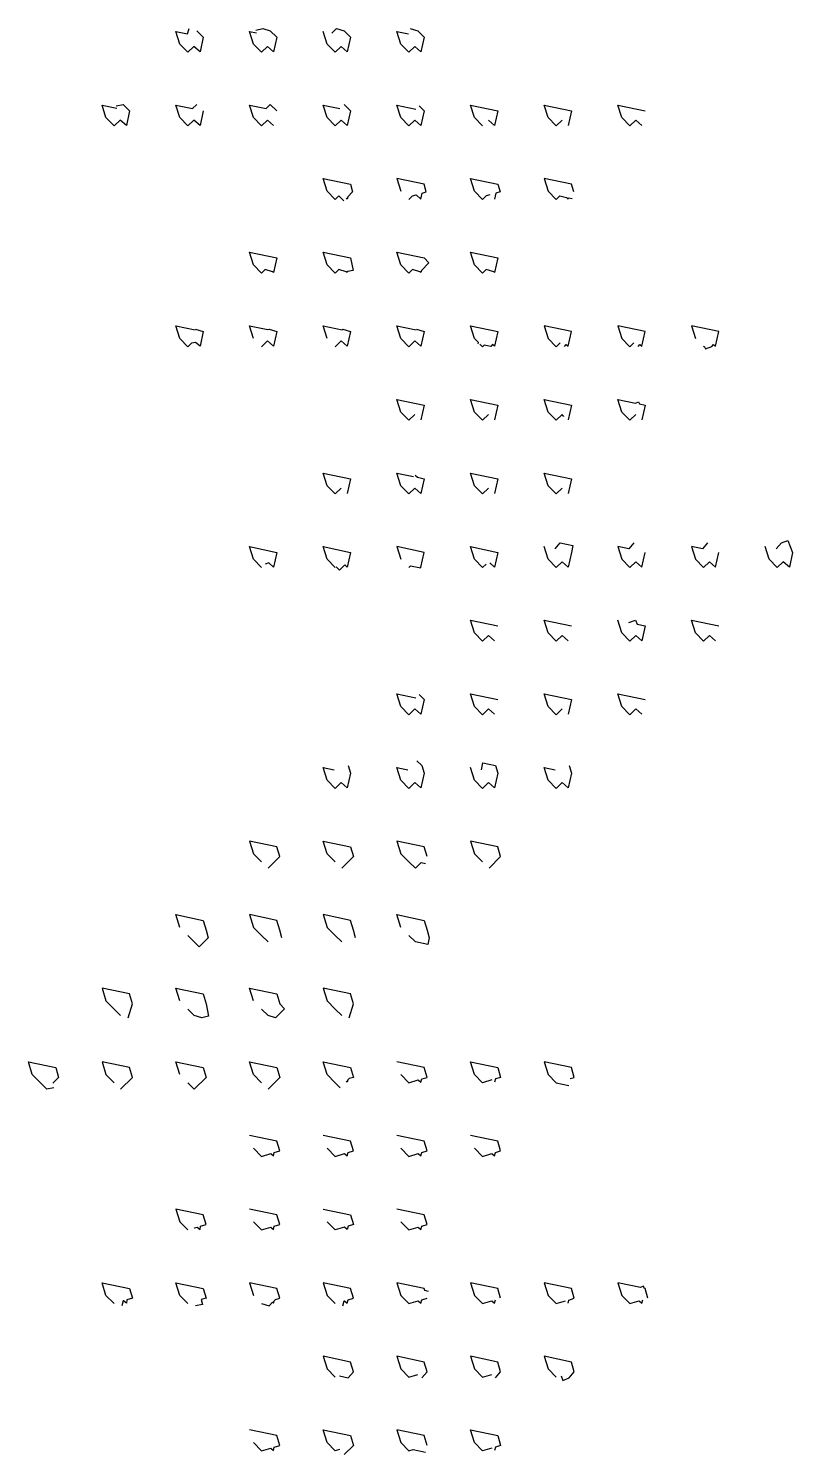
# Model space of a CAD drawing. Header units: inches. Extents: x -12292079.407 to -12292079.373, y 116895049.277 to 116895049.734.
# Drawn here: x -12292079.3899 to -12292079.38265, y 116895049.2913 to 116895049.30484 of the extents above; entities that cross this region are included whole.
import ezdxf

# ---------------------------------------------------------------- set-up
doc = ezdxf.new("R2010")
doc.units = ezdxf.units.IN
doc.header["$MEASUREMENT"] = 0

msp = doc.modelspace()

# ---------------------------------------------------------------- linework, layer by layer
at = {"color": 215}
for points in [[(-12292079.388303, 116895049.304821), (-12292079.388243, 116895049.304761), (-12292079.388272, 116895049.304621), (-12292079.388332, 116895049.304672), (-12292079.388387, 116895049.304617), (-12292079.388465, 116895049.304695), (-12292079.388501, 116895049.304815), (-12292079.38839, 116895049.304792), (-12292079.388375, 116895049.304842)], [(-12292079.386279, 116895049.304842), (-12292079.386207, 116895049.304821), (-12292079.386146, 116895049.304761), (-12292079.386176, 116895049.304621), (-12292079.386235, 116895049.304672), (-12292079.38629, 116895049.304617), (-12292079.386368, 116895049.304695), (-12292079.386404, 116895049.304815), (-12292079.386293, 116895049.304792)]]:
    msp.add_lwpolyline(points, close=True, dxfattribs=at)
for points in [[(-12292079.387741, 116895049.304828), (-12292079.387676, 116895049.304842), (-12292079.387605, 116895049.304821), (-12292079.387544, 116895049.304761), (-12292079.387574, 116895049.304621), (-12292079.387633, 116895049.304672), (-12292079.387688, 116895049.304617), (-12292079.387766, 116895049.304695), (-12292079.387802, 116895049.304815), (-12292079.387735, 116895049.304801)], [(-12292079.387022, 116895049.304798), (-12292079.386978, 116895049.304842), (-12292079.386906, 116895049.304821), (-12292079.386845, 116895049.304761), (-12292079.386875, 116895049.304621), (-12292079.386934, 116895049.304672), (-12292079.386989, 116895049.304617), (-12292079.387067, 116895049.304695), (-12292079.387103, 116895049.304815)], [(-12292079.389067, 116895049.304108), (-12292079.389002, 116895049.304122), (-12292079.388942, 116895049.304062), (-12292079.388971, 116895049.303922), (-12292079.389031, 116895049.303973), (-12292079.389086, 116895049.303918), (-12292079.389164, 116895049.303996), (-12292079.3892, 116895049.304116), (-12292079.389062, 116895049.304087)], [(-12292079.386193, 116895049.304109), (-12292079.386146, 116895049.304062), (-12292079.386176, 116895049.303922), (-12292079.386235, 116895049.303973), (-12292079.38629, 116895049.303918), (-12292079.386368, 116895049.303996), (-12292079.386404, 116895049.304116), (-12292079.386223, 116895049.304078)], [(-12292079.386909, 116895049.303205), (-12292079.386956, 116895049.303252), (-12292079.386989, 116895049.303219), (-12292079.387067, 116895049.303297), (-12292079.387103, 116895049.303417), (-12292079.386845, 116895049.303363), (-12292079.386824, 116895049.303291), (-12292079.38687, 116895049.303245), (-12292079.386875, 116895049.303223), (-12292079.386884, 116895049.303231)], [(-12292079.384727, 116895049.303291), (-12292079.384748, 116895049.303363), (-12292079.385006, 116895049.303417), (-12292079.38497, 116895049.303297), (-12292079.384892, 116895049.303219), (-12292079.384859, 116895049.303252), (-12292079.384796, 116895049.303238), (-12292079.384778, 116895049.303223), (-12292079.384775, 116895049.303234), (-12292079.38474, 116895049.303227)], [(-12292079.388315, 116895049.301986), (-12292079.388243, 116895049.301965), (-12292079.388272, 116895049.301825), (-12292079.388316, 116895049.301862), (-12292079.388354, 116895049.301854), (-12292079.388387, 116895049.301821), (-12292079.388465, 116895049.301899), (-12292079.388501, 116895049.302019), (-12292079.388317, 116895049.301981)], [(-12292079.387766, 116895049.301899), (-12292079.387802, 116895049.302019), (-12292079.38763, 116895049.301983), (-12292079.387616, 116895049.301986), (-12292079.387544, 116895049.301965), (-12292079.387574, 116895049.301825), (-12292079.387633, 116895049.301876), (-12292079.387688, 116895049.301821)], [(-12292079.387067, 116895049.301899), (-12292079.387103, 116895049.302019), (-12292079.386922, 116895049.301981), (-12292079.386917, 116895049.301986), (-12292079.386845, 116895049.301965), (-12292079.386875, 116895049.301825), (-12292079.386934, 116895049.301876), (-12292079.386989, 116895049.301821)], [(-12292079.385632, 116895049.301849), (-12292079.38563, 116895049.30186), (-12292079.385669, 116895049.301899), (-12292079.385705, 116895049.302019), (-12292079.385447, 116895049.301965), (-12292079.385477, 116895049.301825), (-12292079.385498, 116895049.301843), (-12292079.385513, 116895049.301824), (-12292079.385575, 116895049.301837), (-12292079.385591, 116895049.301821), (-12292079.385616, 116895049.301846)], [(-12292079.383494, 116895049.301821), (-12292079.383488, 116895049.301827), (-12292079.383478, 116895049.301801), (-12292079.383417, 116895049.301824), (-12292079.383401, 116895049.301843), (-12292079.38338, 116895049.301825), (-12292079.38335, 116895049.301965), (-12292079.383608, 116895049.302019), (-12292079.383572, 116895049.301899)], [(-12292079.38482, 116895049.301162), (-12292079.384827, 116895049.301159), (-12292079.384833, 116895049.301173), (-12292079.384837, 116895049.301177), (-12292079.384892, 116895049.301122), (-12292079.38497, 116895049.3012), (-12292079.385006, 116895049.30132), (-12292079.384748, 116895049.301266), (-12292079.384778, 116895049.301126)], [(-12292079.384138, 116895049.301177), (-12292079.384193, 116895049.301122), (-12292079.384271, 116895049.3012), (-12292079.384307, 116895049.30132), (-12292079.384139, 116895049.301285), (-12292079.384111, 116895049.301296), (-12292079.384104, 116895049.301278), (-12292079.384049, 116895049.301266), (-12292079.384079, 116895049.301126)], [(-12292079.386232, 116895049.300602), (-12292079.38621, 116895049.300581), (-12292079.386146, 116895049.300567), (-12292079.386176, 116895049.300427), (-12292079.386235, 116895049.300478), (-12292079.38629, 116895049.300423), (-12292079.386368, 116895049.300501), (-12292079.386404, 116895049.300621), (-12292079.386246, 116895049.300588)], [(-12292079.386989, 116895049.299724), (-12292079.387067, 116895049.299802), (-12292079.387103, 116895049.299923), (-12292079.386845, 116895049.299868), (-12292079.386875, 116895049.299728), (-12292079.386899, 116895049.299749), (-12292079.386948, 116895049.299699), (-12292079.386981, 116895049.299732)], [(-12292079.38629, 116895049.299724), (-12292079.386274, 116895049.299741), (-12292079.386177, 116895049.29972), (-12292079.386176, 116895049.299728), (-12292079.386146, 116895049.299868), (-12292079.386404, 116895049.299923), (-12292079.386368, 116895049.299802)], [(-12292079.384902, 116895049.299901), (-12292079.384854, 116895049.299958), (-12292079.384735, 116895049.299933), (-12292079.384748, 116895049.299868), (-12292079.384778, 116895049.299728), (-12292079.384837, 116895049.299779), (-12292079.384892, 116895049.299724), (-12292079.38497, 116895049.299802), (-12292079.385006, 116895049.299923)], [(-12292079.382805, 116895049.299901), (-12292079.382757, 116895049.299958), (-12292079.382695, 116895049.299982), (-12292079.382652, 116895049.299868), (-12292079.382681, 116895049.299728), (-12292079.38274, 116895049.299779), (-12292079.382795, 116895049.299724), (-12292079.382873, 116895049.299802), (-12292079.382909, 116895049.299923)], [(-12292079.384203, 116895049.299202), (-12292079.384142, 116895049.299225), (-12292079.384126, 116895049.299186), (-12292079.384049, 116895049.299169), (-12292079.384079, 116895049.299029), (-12292079.384138, 116895049.29908), (-12292079.384193, 116895049.299025), (-12292079.384271, 116895049.299103), (-12292079.384307, 116895049.299224)], [(-12292079.386193, 116895049.298517), (-12292079.386146, 116895049.29847), (-12292079.386176, 116895049.298331), (-12292079.386235, 116895049.298381), (-12292079.38629, 116895049.298326), (-12292079.386368, 116895049.298404), (-12292079.386404, 116895049.298525), (-12292079.386223, 116895049.298487)], [(-12292079.386214, 116895049.29789), (-12292079.386168, 116895049.297843), (-12292079.386146, 116895049.297772), (-12292079.386176, 116895049.297632), (-12292079.386235, 116895049.297682), (-12292079.38629, 116895049.297627), (-12292079.386368, 116895049.297705), (-12292079.386404, 116895049.297826), (-12292079.3863, 116895049.297804)], [(-12292079.385601, 116895049.297804), (-12292079.385588, 116895049.297868), (-12292079.385469, 116895049.297843), (-12292079.385447, 116895049.297772), (-12292079.385477, 116895049.297632), (-12292079.385536, 116895049.297682), (-12292079.385591, 116895049.297627), (-12292079.385669, 116895049.297705), (-12292079.385705, 116895049.297826)], [(-12292079.386118, 116895049.29698), (-12292079.386146, 116895049.297073), (-12292079.386404, 116895049.297127), (-12292079.386368, 116895049.297006), (-12292079.38629, 116895049.296928), (-12292079.386229, 116895049.296868), (-12292079.386174, 116895049.296924), (-12292079.386132, 116895049.296915)], [(-12292079.388465, 116895049.296307), (-12292079.388501, 116895049.296428), (-12292079.388243, 116895049.296374), (-12292079.388215, 116895049.296281), (-12292079.388194, 116895049.296209), (-12292079.38828, 116895049.296123), (-12292079.388326, 116895049.296169), (-12292079.388387, 116895049.296229)], [(-12292079.386368, 116895049.296307), (-12292079.386404, 116895049.296428), (-12292079.386146, 116895049.296374), (-12292079.386118, 116895049.296281), (-12292079.386097, 116895049.296209), (-12292079.386111, 116895049.296144), (-12292079.386229, 116895049.296169), (-12292079.38629, 116895049.296229)], [(-12292079.388465, 116895049.295609), (-12292079.388501, 116895049.295729), (-12292079.388243, 116895049.295675), (-12292079.388215, 116895049.295582), (-12292079.38819, 116895049.295463), (-12292079.388254, 116895049.295449), (-12292079.388326, 116895049.29547), (-12292079.388387, 116895049.29553)], [(-12292079.387766, 116895049.295609), (-12292079.387802, 116895049.295729), (-12292079.387544, 116895049.295675), (-12292079.387516, 116895049.295582), (-12292079.38747, 116895049.295535), (-12292079.387555, 116895049.295449), (-12292079.387627, 116895049.29547), (-12292079.387688, 116895049.29553)], [(-12292079.38966, 116895049.294785), (-12292079.389724, 116895049.294771), (-12292079.389785, 116895049.294832), (-12292079.389863, 116895049.29491), (-12292079.389899, 116895049.29503), (-12292079.389641, 116895049.294976), (-12292079.389613, 116895049.294883), (-12292079.389669, 116895049.294827)], [(-12292079.386942, 116895049.294785), (-12292079.386989, 116895049.294832), (-12292079.387067, 116895049.29491), (-12292079.387103, 116895049.29503), (-12292079.386845, 116895049.294976), (-12292079.386817, 116895049.294883), (-12292079.386856, 116895049.294871), (-12292079.38687, 116895049.294858), (-12292079.386875, 116895049.294836), (-12292079.386884, 116895049.294844)], [(-12292079.38476, 116895049.294871), (-12292079.384721, 116895049.294883), (-12292079.384748, 116895049.294976), (-12292079.385006, 116895049.29503), (-12292079.38497, 116895049.29491), (-12292079.384892, 116895049.294832), (-12292079.384773, 116895049.294807)], [(-12292079.388322, 116895049.293447), (-12292079.388323, 116895049.293453), (-12292079.388298, 116895049.29346), (-12292079.388272, 116895049.293438), (-12292079.388266, 116895049.29347), (-12292079.388215, 116895049.293485), (-12292079.388243, 116895049.293578), (-12292079.388501, 116895049.293632), (-12292079.388465, 116895049.293512), (-12292079.388387, 116895049.293434)], [(-12292079.388387, 116895049.292735), (-12292079.388465, 116895049.292813), (-12292079.388501, 116895049.292933), (-12292079.388243, 116895049.292879), (-12292079.388215, 116895049.292786), (-12292079.38826, 116895049.292773), (-12292079.38825, 116895049.292727), (-12292079.388315, 116895049.292714)], [(-12292079.387688, 116895049.292735), (-12292079.387616, 116895049.292714), (-12292079.387583, 116895049.292747), (-12292079.387574, 116895049.292739), (-12292079.387569, 116895049.292761), (-12292079.387555, 116895049.292774), (-12292079.387516, 116895049.292786), (-12292079.387544, 116895049.292879), (-12292079.387802, 116895049.292933), (-12292079.387766, 116895049.292813)], [(-12292079.386105, 116895049.29285), (-12292079.38614, 116895049.292858), (-12292079.386146, 116895049.292879), (-12292079.386404, 116895049.292933), (-12292079.386368, 116895049.292813), (-12292079.38629, 116895049.292735), (-12292079.386202, 116895049.292761), (-12292079.386176, 116895049.292739), (-12292079.386169, 116895049.292771), (-12292079.386118, 116895049.292786)], [(-12292079.384778, 116895049.292739), (-12292079.384772, 116895049.292766), (-12292079.384721, 116895049.292786), (-12292079.384748, 116895049.292879), (-12292079.385006, 116895049.292933), (-12292079.38497, 116895049.292813), (-12292079.384892, 116895049.292735), (-12292079.384804, 116895049.292761)], [(-12292079.384022, 116895049.292786), (-12292079.384049, 116895049.292879), (-12292079.384058, 116895049.292881), (-12292079.384065, 116895049.292899), (-12292079.384094, 116895049.292888), (-12292079.384307, 116895049.292933), (-12292079.384271, 116895049.292813), (-12292079.384193, 116895049.292735), (-12292079.384105, 116895049.292761), (-12292079.384079, 116895049.292739), (-12292079.384072, 116895049.292771)], [(-12292079.38695, 116895049.292048), (-12292079.386866, 116895049.29203), (-12292079.386817, 116895049.292087), (-12292079.386845, 116895049.29218), (-12292079.387103, 116895049.292234), (-12292079.387067, 116895049.292114), (-12292079.386989, 116895049.292036)], [(-12292079.384847, 116895049.292049), (-12292079.384831, 116895049.292006), (-12292079.384769, 116895049.29203), (-12292079.384721, 116895049.292087), (-12292079.384748, 116895049.29218), (-12292079.385006, 116895049.292234), (-12292079.38497, 116895049.292114), (-12292079.384892, 116895049.292036)], [(-12292079.38695, 116895049.291349), (-12292079.386989, 116895049.291337), (-12292079.387067, 116895049.291415), (-12292079.387103, 116895049.291535), (-12292079.386845, 116895049.291481), (-12292079.386817, 116895049.291388), (-12292079.386903, 116895049.291302)], [(-12292079.386118, 116895049.291388), (-12292079.386146, 116895049.291481), (-12292079.386404, 116895049.291535), (-12292079.386368, 116895049.291415), (-12292079.38629, 116895049.291337), (-12292079.386251, 116895049.291349), (-12292079.386132, 116895049.291324)]]:
    msp.add_lwpolyline(points, close=True)
at = {"color": 103}
for points in [[(-12292079.388243, 116895049.304062), (-12292079.388272, 116895049.303922), (-12292079.388332, 116895049.303973), (-12292079.388387, 116895049.303918), (-12292079.388465, 116895049.303996), (-12292079.388501, 116895049.304116), (-12292079.388343, 116895049.304083), (-12292079.388303, 116895049.304122)], [(-12292079.387574, 116895049.303922), (-12292079.387633, 116895049.303973), (-12292079.387688, 116895049.303918), (-12292079.387766, 116895049.303996), (-12292079.387802, 116895049.304116), (-12292079.387644, 116895049.304083), (-12292079.387605, 116895049.304122), (-12292079.387544, 116895049.304062)], [(-12292079.386906, 116895049.304122), (-12292079.386845, 116895049.304062), (-12292079.386875, 116895049.303922), (-12292079.386934, 116895049.303973), (-12292079.386989, 116895049.303918), (-12292079.387067, 116895049.303996), (-12292079.387103, 116895049.304116), (-12292079.386945, 116895049.304083)]]:
    msp.add_lwpolyline(points, close=True, dxfattribs=at)
at = {"color": 10}
for points in [[(-12292079.385591, 116895049.303918), (-12292079.385669, 116895049.303996), (-12292079.385705, 116895049.304116), (-12292079.385447, 116895049.304062), (-12292079.385477, 116895049.303922), (-12292079.385536, 116895049.303973)], [(-12292079.384837, 116895049.303973), (-12292079.384892, 116895049.303918), (-12292079.38497, 116895049.303996), (-12292079.385006, 116895049.304116), (-12292079.384748, 116895049.304062), (-12292079.384778, 116895049.303922)], [(-12292079.384079, 116895049.303922), (-12292079.384138, 116895049.303973), (-12292079.384193, 116895049.303918), (-12292079.384271, 116895049.303996), (-12292079.384307, 116895049.304116), (-12292079.384049, 116895049.304062)], [(-12292079.386235, 116895049.301177), (-12292079.38629, 116895049.301122), (-12292079.386368, 116895049.3012), (-12292079.386404, 116895049.30132), (-12292079.386146, 116895049.301266), (-12292079.386176, 116895049.301126)], [(-12292079.385536, 116895049.301177), (-12292079.385591, 116895049.301122), (-12292079.385669, 116895049.3012), (-12292079.385705, 116895049.30132), (-12292079.385447, 116895049.301266), (-12292079.385477, 116895049.301126)], [(-12292079.386934, 116895049.300478), (-12292079.386989, 116895049.300423), (-12292079.387067, 116895049.300501), (-12292079.387103, 116895049.300621), (-12292079.386845, 116895049.300567), (-12292079.386875, 116895049.300427)], [(-12292079.385536, 116895049.300478), (-12292079.385591, 116895049.300423), (-12292079.385669, 116895049.300501), (-12292079.385705, 116895049.300621), (-12292079.385447, 116895049.300567), (-12292079.385477, 116895049.300427)], [(-12292079.384837, 116895049.300478), (-12292079.384892, 116895049.300423), (-12292079.38497, 116895049.300501), (-12292079.385006, 116895049.300621), (-12292079.384748, 116895049.300567), (-12292079.384778, 116895049.300427)], [(-12292079.385477, 116895049.299029), (-12292079.385536, 116895049.29908), (-12292079.385591, 116895049.299025), (-12292079.385669, 116895049.299103), (-12292079.385705, 116895049.299224), (-12292079.385447, 116895049.299169)], [(-12292079.384778, 116895049.299029), (-12292079.384837, 116895049.29908), (-12292079.384892, 116895049.299025), (-12292079.38497, 116895049.299103), (-12292079.385006, 116895049.299224), (-12292079.384748, 116895049.299169)], [(-12292079.38338, 116895049.299029), (-12292079.383439, 116895049.29908), (-12292079.383494, 116895049.299025), (-12292079.383572, 116895049.299103), (-12292079.383608, 116895049.299224), (-12292079.38335, 116895049.299169)], [(-12292079.385477, 116895049.298331), (-12292079.385536, 116895049.298381), (-12292079.385591, 116895049.298326), (-12292079.385669, 116895049.298404), (-12292079.385705, 116895049.298525), (-12292079.385447, 116895049.29847)], [(-12292079.384837, 116895049.298381), (-12292079.384892, 116895049.298326), (-12292079.38497, 116895049.298404), (-12292079.385006, 116895049.298525), (-12292079.384748, 116895049.29847), (-12292079.384778, 116895049.298331)], [(-12292079.384079, 116895049.298331), (-12292079.384138, 116895049.298381), (-12292079.384193, 116895049.298326), (-12292079.384271, 116895049.298404), (-12292079.384307, 116895049.298525), (-12292079.384049, 116895049.29847)]]:
    msp.add_lwpolyline(points, close=True, dxfattribs=at)
at = {"color": 214}
for points in [[(-12292079.38629, 116895049.303219), (-12292079.386257, 116895049.303252), (-12292079.386222, 116895049.303262), (-12292079.386176, 116895049.303223), (-12292079.386164, 116895049.30328), (-12292079.386125, 116895049.303291), (-12292079.386146, 116895049.303363), (-12292079.386404, 116895049.303417), (-12292079.386368, 116895049.303297)], [(-12292079.385523, 116895049.303262), (-12292079.385558, 116895049.303252), (-12292079.385591, 116895049.303219), (-12292079.385669, 116895049.303297), (-12292079.385705, 116895049.303417), (-12292079.385447, 116895049.303363), (-12292079.385426, 116895049.303291), (-12292079.385465, 116895049.30328), (-12292079.385477, 116895049.303223)]]:
    msp.add_lwpolyline(points, close=True, dxfattribs=at)
at = {"color": 213}
for points in [[(-12292079.387583, 116895049.302532), (-12292079.387655, 116895049.302553), (-12292079.387688, 116895049.30252), (-12292079.387766, 116895049.302598), (-12292079.387802, 116895049.302718), (-12292079.387544, 116895049.302664), (-12292079.387574, 116895049.302524), (-12292079.387583, 116895049.302532)], [(-12292079.385486, 116895049.302532), (-12292079.385558, 116895049.302553), (-12292079.385591, 116895049.30252), (-12292079.385669, 116895049.302598), (-12292079.385705, 116895049.302718), (-12292079.385447, 116895049.302664), (-12292079.385477, 116895049.302524), (-12292079.385486, 116895049.302532)]]:
    msp.add_lwpolyline(points, dxfattribs=at)
for points in [[(-12292079.386884, 116895049.302532), (-12292079.386956, 116895049.302553), (-12292079.386989, 116895049.30252), (-12292079.387067, 116895049.302598), (-12292079.387103, 116895049.302718), (-12292079.386845, 116895049.302664), (-12292079.38682, 116895049.302545), (-12292079.386873, 116895049.302534), (-12292079.386875, 116895049.302524), (-12292079.386884, 116895049.302532)], [(-12292079.386185, 116895049.302532), (-12292079.386257, 116895049.302553), (-12292079.38629, 116895049.30252), (-12292079.386368, 116895049.302598), (-12292079.386404, 116895049.302718), (-12292079.386146, 116895049.302664), (-12292079.3861, 116895049.302618), (-12292079.386171, 116895049.302546), (-12292079.386176, 116895049.302524), (-12292079.386185, 116895049.302532)]]:
    msp.add_lwpolyline(points)
at = {"color": 212}
msp.add_lwpolyline([(-12292079.386218, 116895049.301986), (-12292079.386146, 116895049.301965), (-12292079.386176, 116895049.301825), (-12292079.386235, 116895049.301876), (-12292079.38629, 116895049.301821), (-12292079.386368, 116895049.301899), (-12292079.386404, 116895049.302019), (-12292079.38622, 116895049.301981)], close=True, dxfattribs=at)
at = {"color": 211}
for points in [[(-12292079.384814, 116895049.301824), (-12292079.384799, 116895049.301843), (-12292079.384778, 116895049.301825), (-12292079.384748, 116895049.301965), (-12292079.385006, 116895049.302019), (-12292079.38497, 116895049.301899), (-12292079.384892, 116895049.301821), (-12292079.384855, 116895049.301859)], [(-12292079.384115, 116895049.301824), (-12292079.3841, 116895049.301843), (-12292079.384079, 116895049.301825), (-12292079.384049, 116895049.301965), (-12292079.384307, 116895049.302019), (-12292079.384271, 116895049.301899), (-12292079.384193, 116895049.301821), (-12292079.384156, 116895049.301859)]]:
    msp.add_lwpolyline(points, close=True, dxfattribs=at)
at = {"color": 210}
for points in [[(-12292079.387688, 116895049.299724), (-12292079.387766, 116895049.299802), (-12292079.387802, 116895049.299923), (-12292079.387544, 116895049.299868), (-12292079.387574, 116895049.299728), (-12292079.38762, 116895049.299768), (-12292079.387655, 116895049.299757)], [(-12292079.385558, 116895049.299757), (-12292079.385591, 116895049.299724), (-12292079.385669, 116895049.299802), (-12292079.385705, 116895049.299923), (-12292079.385447, 116895049.299868), (-12292079.385477, 116895049.299728), (-12292079.385523, 116895049.299768)]]:
    msp.add_lwpolyline(points, close=True, dxfattribs=at)
at = {"color": 209}
for points in [[(-12292079.384155, 116895049.299958), (-12292079.384203, 116895049.299901), (-12292079.384307, 116895049.299923), (-12292079.384271, 116895049.299802), (-12292079.384193, 116895049.299724), (-12292079.384138, 116895049.299779), (-12292079.384079, 116895049.299728), (-12292079.384049, 116895049.299868)], [(-12292079.383456, 116895049.299958), (-12292079.383504, 116895049.299901), (-12292079.383608, 116895049.299923), (-12292079.383572, 116895049.299802), (-12292079.383494, 116895049.299724), (-12292079.383439, 116895049.299779), (-12292079.38338, 116895049.299728), (-12292079.38335, 116895049.299868)]]:
    msp.add_lwpolyline(points, close=True, dxfattribs=at)
at = {"color": 208}
for points in [[(-12292079.386867, 116895049.297843), (-12292079.386845, 116895049.297772), (-12292079.386875, 116895049.297632), (-12292079.386934, 116895049.297682), (-12292079.386989, 116895049.297627), (-12292079.387067, 116895049.297705), (-12292079.387103, 116895049.297826), (-12292079.386999, 116895049.297804)], [(-12292079.38477, 116895049.297843), (-12292079.384748, 116895049.297772), (-12292079.384778, 116895049.297632), (-12292079.384837, 116895049.297682), (-12292079.384892, 116895049.297627), (-12292079.38497, 116895049.297705), (-12292079.385006, 116895049.297826), (-12292079.384902, 116895049.297804)]]:
    msp.add_lwpolyline(points, close=True, dxfattribs=at)
at = {"color": 104}
for points in [[(-12292079.387627, 116895049.296868), (-12292079.387516, 116895049.29698), (-12292079.387544, 116895049.297073), (-12292079.387802, 116895049.297127), (-12292079.387766, 116895049.297006), (-12292079.387688, 116895049.296928)], [(-12292079.386989, 116895049.296928), (-12292079.387067, 116895049.297006), (-12292079.387103, 116895049.297127), (-12292079.386845, 116895049.297073), (-12292079.386817, 116895049.29698), (-12292079.386928, 116895049.296868)], [(-12292079.38553, 116895049.296868), (-12292079.38542, 116895049.29698), (-12292079.385447, 116895049.297073), (-12292079.385705, 116895049.297127), (-12292079.385669, 116895049.297006), (-12292079.385591, 116895049.296928)], [(-12292079.389025, 116895049.294771), (-12292079.388914, 116895049.294883), (-12292079.388942, 116895049.294976), (-12292079.3892, 116895049.29503), (-12292079.389164, 116895049.29491), (-12292079.389086, 116895049.294832)], [(-12292079.388465, 116895049.29491), (-12292079.388501, 116895049.29503), (-12292079.388243, 116895049.294976), (-12292079.388215, 116895049.294883), (-12292079.388326, 116895049.294771), (-12292079.388387, 116895049.294832)], [(-12292079.387688, 116895049.294832), (-12292079.387766, 116895049.29491), (-12292079.387802, 116895049.29503), (-12292079.387544, 116895049.294976), (-12292079.387516, 116895049.294883), (-12292079.387627, 116895049.294771)]]:
    msp.add_lwpolyline(points, close=True, dxfattribs=at)
at = {"color": 207}
for points in [[(-12292079.387495, 116895049.296209), (-12292079.387516, 116895049.296281), (-12292079.387544, 116895049.296374), (-12292079.387802, 116895049.296428), (-12292079.387766, 116895049.296307), (-12292079.387688, 116895049.296229), (-12292079.387627, 116895049.296169)], [(-12292079.386796, 116895049.296209), (-12292079.386817, 116895049.296281), (-12292079.386845, 116895049.296374), (-12292079.387103, 116895049.296428), (-12292079.387067, 116895049.296307), (-12292079.386989, 116895049.296229), (-12292079.386928, 116895049.296169)]]:
    msp.add_lwpolyline(points, close=True, dxfattribs=at)
at = {"color": 206}
for points in [[(-12292079.388953, 116895049.295449), (-12292079.388914, 116895049.295582), (-12292079.388942, 116895049.295675), (-12292079.3892, 116895049.295729), (-12292079.389164, 116895049.295609), (-12292079.389086, 116895049.29553), (-12292079.389025, 116895049.29547)], [(-12292079.386856, 116895049.295449), (-12292079.386817, 116895049.295582), (-12292079.386845, 116895049.295675), (-12292079.387103, 116895049.295729), (-12292079.387067, 116895049.295609), (-12292079.386989, 116895049.29553), (-12292079.386928, 116895049.29547)]]:
    msp.add_lwpolyline(points, close=True, dxfattribs=at)
at = {"color": 40}
for points in [[(-12292079.386368, 116895049.29491), (-12292079.38629, 116895049.294832), (-12292079.386202, 116895049.294858), (-12292079.386176, 116895049.294836), (-12292079.386169, 116895049.294868), (-12292079.386118, 116895049.294883), (-12292079.386146, 116895049.294976), (-12292079.386404, 116895049.29503)], [(-12292079.385503, 116895049.294858), (-12292079.385591, 116895049.294832), (-12292079.385669, 116895049.29491), (-12292079.385705, 116895049.29503), (-12292079.385447, 116895049.294976), (-12292079.38542, 116895049.294883), (-12292079.38547, 116895049.294868), (-12292079.385477, 116895049.294836)], [(-12292079.387766, 116895049.294211), (-12292079.387688, 116895049.294133), (-12292079.387599, 116895049.294159), (-12292079.387574, 116895049.294137), (-12292079.387567, 116895049.294169), (-12292079.387516, 116895049.294184), (-12292079.387544, 116895049.294277), (-12292079.387802, 116895049.294331)], [(-12292079.387067, 116895049.294211), (-12292079.386989, 116895049.294133), (-12292079.386901, 116895049.294159), (-12292079.386875, 116895049.294137), (-12292079.386868, 116895049.294169), (-12292079.386817, 116895049.294184), (-12292079.386845, 116895049.294277), (-12292079.387103, 116895049.294331)], [(-12292079.386368, 116895049.294211), (-12292079.38629, 116895049.294133), (-12292079.386202, 116895049.294159), (-12292079.386176, 116895049.294137), (-12292079.386169, 116895049.294169), (-12292079.386118, 116895049.294184), (-12292079.386146, 116895049.294277), (-12292079.386404, 116895049.294331)], [(-12292079.385669, 116895049.294211), (-12292079.385591, 116895049.294133), (-12292079.385503, 116895049.294159), (-12292079.385477, 116895049.294137), (-12292079.38547, 116895049.294169), (-12292079.38542, 116895049.294184), (-12292079.385447, 116895049.294277), (-12292079.385705, 116895049.294331)], [(-12292079.387766, 116895049.293512), (-12292079.387688, 116895049.293434), (-12292079.387599, 116895049.29346), (-12292079.387574, 116895049.293438), (-12292079.387567, 116895049.29347), (-12292079.387516, 116895049.293485), (-12292079.387544, 116895049.293578), (-12292079.387802, 116895049.293632)], [(-12292079.387103, 116895049.293632), (-12292079.386845, 116895049.293578), (-12292079.386817, 116895049.293485), (-12292079.386868, 116895049.29347), (-12292079.386875, 116895049.293438), (-12292079.386901, 116895049.29346), (-12292079.386989, 116895049.293434), (-12292079.387067, 116895049.293512)], [(-12292079.386368, 116895049.293512), (-12292079.38629, 116895049.293434), (-12292079.386202, 116895049.29346), (-12292079.386176, 116895049.293438), (-12292079.386169, 116895049.29347), (-12292079.386118, 116895049.293485), (-12292079.386146, 116895049.293578), (-12292079.386404, 116895049.293632)], [(-12292079.38542, 116895049.292786), (-12292079.385447, 116895049.292879), (-12292079.385705, 116895049.292933), (-12292079.385669, 116895049.292813), (-12292079.385591, 116895049.292735), (-12292079.385503, 116895049.292761), (-12292079.385477, 116895049.292739), (-12292079.38547, 116895049.292771)], [(-12292079.387766, 116895049.291415), (-12292079.387688, 116895049.291337), (-12292079.387599, 116895049.291363), (-12292079.387574, 116895049.291341), (-12292079.387567, 116895049.291373), (-12292079.387516, 116895049.291388), (-12292079.387544, 116895049.291481), (-12292079.387802, 116895049.291535)], [(-12292079.385503, 116895049.291363), (-12292079.385591, 116895049.291337), (-12292079.385669, 116895049.291415), (-12292079.385705, 116895049.291535), (-12292079.385447, 116895049.291481), (-12292079.38542, 116895049.291388), (-12292079.38547, 116895049.291373), (-12292079.385477, 116895049.291341)]]:
    msp.add_lwpolyline(points, close=True, dxfattribs=at)
at = {"color": 205}
for points in [[(-12292079.389086, 116895049.292735), (-12292079.389164, 116895049.292813), (-12292079.3892, 116895049.292933), (-12292079.388942, 116895049.292879), (-12292079.388914, 116895049.292786), (-12292079.388965, 116895049.292771), (-12292079.388971, 116895049.292739), (-12292079.388997, 116895049.292761), (-12292079.389, 116895049.29276), (-12292079.389014, 116895049.292714)], [(-12292079.386917, 116895049.292714), (-12292079.386903, 116895049.29276), (-12292079.386901, 116895049.292761), (-12292079.386875, 116895049.292739), (-12292079.386868, 116895049.292771), (-12292079.386817, 116895049.292786), (-12292079.386845, 116895049.292879), (-12292079.387103, 116895049.292933), (-12292079.387067, 116895049.292813), (-12292079.386989, 116895049.292735)]]:
    msp.add_lwpolyline(points, close=True, dxfattribs=at)
at = {"color": 204}
for points in [[(-12292079.386167, 116895049.29203), (-12292079.386118, 116895049.292087), (-12292079.386146, 116895049.29218), (-12292079.386404, 116895049.292234), (-12292079.386368, 116895049.292114), (-12292079.38629, 116895049.292036), (-12292079.386204, 116895049.292061)], [(-12292079.385468, 116895049.29203), (-12292079.38542, 116895049.292087), (-12292079.385447, 116895049.29218), (-12292079.385705, 116895049.292234), (-12292079.385669, 116895049.292114), (-12292079.385591, 116895049.292036), (-12292079.385505, 116895049.292061)]]:
    msp.add_lwpolyline(points, close=True, dxfattribs=at)

doc.saveas('drawing.dxf')
